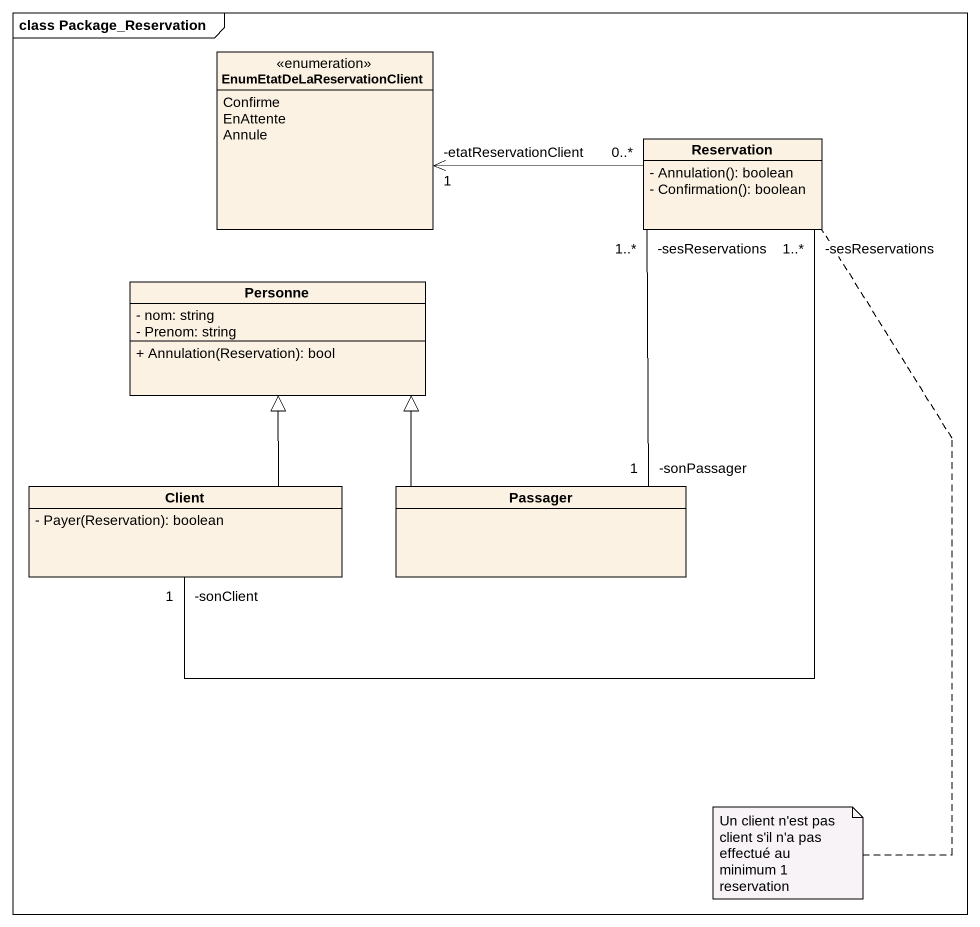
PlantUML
@startuml
mainframe class Package_Reservation
hide circle
hide empty members
skinparam classAttributeIconSize 0
enum "EnumEtatDeLaReservationClient" as EnumEtatDeLaReservationClien {
  Confirme
  EnAttente
  Annule
}
class Reservation {
  - Annulation(): boolean
  - Confirmation(): boolean
}
class Personne {
  - nom: string
  - Prenom: string
  + Annulation(Reservation): bool
}
class Client {
  - Payer(Reservation): boolean
}
class Passager
Reservation "0..*" -left-> "-etatReservationClient\n1" EnumEtatDeLaReservationClien
Client "-sonClient\n1" -up- "-sesReservations\n1..*" Reservation
Client -up-|> Personne
Passager "-sonPassager\n1" -up- "-sesReservations\n1..*" Reservation
Passager -up-|> Personne
note bottom of Reservation : Un client n'est pas client s'il n'a pas effectué au minimum 1 reservation
@enduml
